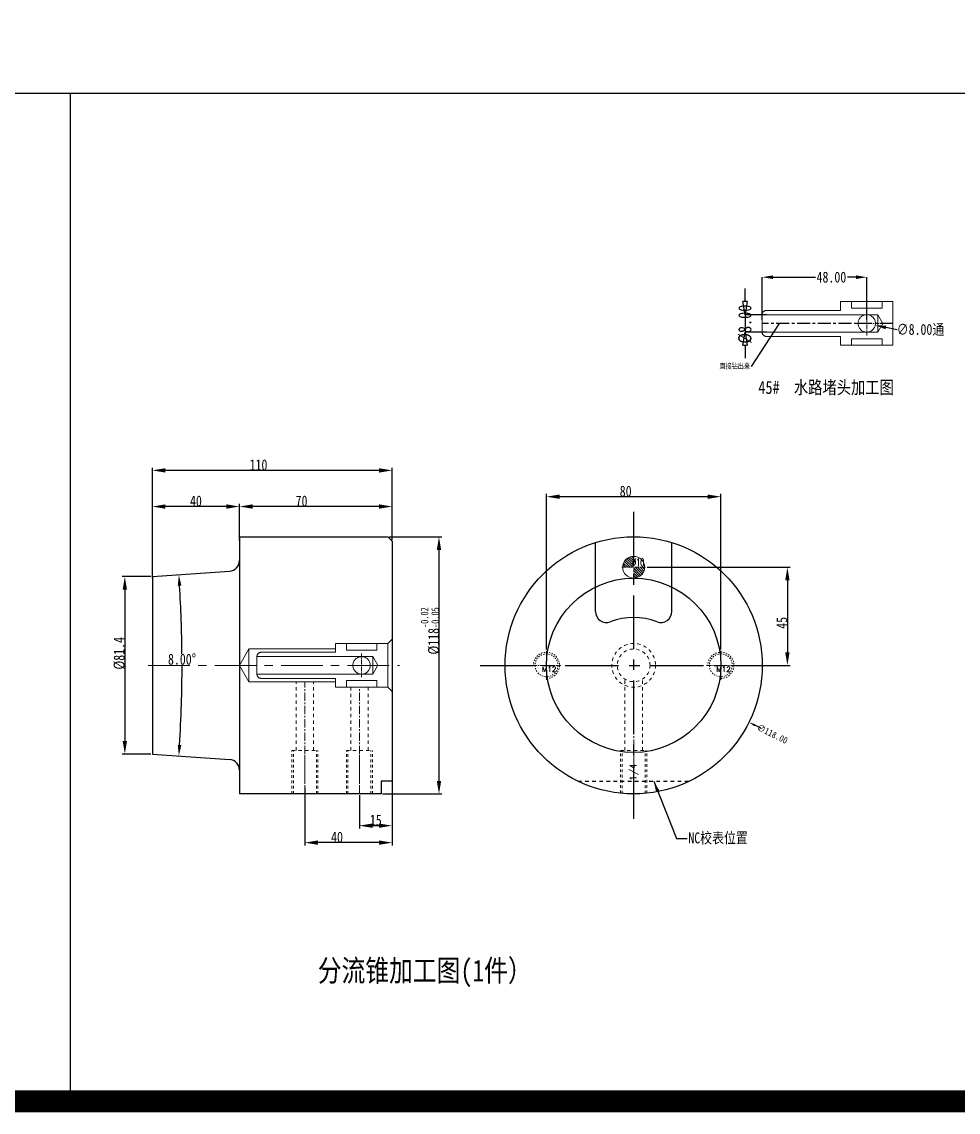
# Model space of a CAD drawing. Header units: millimetres. Extents: x 1803 to 4269, y -6912 to 1836.
# Drawn here: x 3014 to 3443, y 756 to 1257 of the extents above; entities that cross this region are included whole.
import ezdxf
from ezdxf.enums import TextEntityAlignment as Align

# ---------------------------------------------------------------- set-up
doc = ezdxf.new("R2010")
doc.units = ezdxf.units.MM
doc.header["$LTSCALE"] = 16.335
doc.header["$PDMODE"] = 3
doc.header["$PDSIZE"] = 0.3125
for name, pattern in [('CENTER', [0.6, 0.375, -0.075, 0.075, -0.075]), ('HIDDEN', [0.2, 0.1, -0.1]), ('HIDDENX2', [0.75, 0.5, -0.25])]:
    doc.linetypes.add(name, pattern=pattern)
doc.layers.get('0').update_dxf_attribs({"linetype": 'CONTINUOUS'})
doc.layers.get('Defpoints').update_dxf_attribs({"linetype": 'CONTINUOUS'})
for name, color, linetype, lineweight in [('cool', 153, 'HIDDEN', 9), ('epin', 13, 'CONTINUOUS', 9), ('moldbase', 7, 'CONTINUOUS', 20), ('screw', 33, 'CONTINUOUS', 13), ('虚线', 6, 'HIDDENX2', 13)]:
    doc.layers.add(name, color=color, linetype=linetype, lineweight=lineweight)
doc.layers.add('DEFAULT_2', color=8, linetype='HIDDEN')
doc.layers.add('DIM', color=3, linetype='CONTINUOUS')
doc.styles.get("Standard").update_dxf_attribs({"font": 'txt', "width": 0.8})
doc.styles.add('TXT', font='txt.shx', dxfattribs={"bigfont": 'gbcbig.shx'})
doc.styles.add('TXT05', font='txt.shx', dxfattribs={"width": 0.5, "bigfont": 'gbcbig.shx'})
doc.dimstyles.new('ISO-25', dxfattribs={"dimtxt": 8, "dimasz": 6, "dimexe": 1.25, "dimexo": 0.625, "dimgap": 0, "dimtad": 1, "dimdsep": 46, "dimtxsty": 'Standard', "dimcen": 0, "dimclrd": 4, "dimclre": 4, "dimclrt": 6, "dimazin": 0, "dimtfac": 1, "dimtofl": 0, "dimtmove": 0, "dimatfit": 3, "dimfxl": 0, "dimarcsym": 0})
doc.dimstyles.get("Standard").update_dxf_attribs({"dimtxt": 0.15625, "dimasz": 0.1875, "dimexe": 0.125, "dimexo": 0.0625, "dimtad": 0, "dimtih": 1, "dimtoh": 1, "dimdsep": 46, "dimtxsty": 'Standard', "dimcen": 0.09, "dimadec": 0, "dimazin": 0, "dimtp": 0.01, "dimtm": 0.01, "dimtfac": 1, "dimtofl": 0, "dimtmove": 0, "dimatfit": 3, "dimfxl": 0, "dimtolj": 1, "dimarcsym": 0})
doc.dimstyles.new('STANDARD$0', dxfattribs={"dimscale": 2, "dimtxt": 3, "dimasz": 3, "dimexe": 1.25, "dimexo": 0.625, "dimgap": 0.5, "dimtad": 0, "dimdsep": 46, "dimlunit": 6, "dimtxsty": 'Standard', "dimblk": 'CLOSEDBLANK', "dimcen": 0, "dimclrt": 2, "dimazin": 2, "dimtfac": 2, "dimtmove": 1, "dimatfit": 3, "dimfxl": 0, "dimtolj": 1, "dimtzin": 0, "dimarcsym": 0})

# ---------------------------------------------------------------- blocks, each defined once
blk = doc.blocks.new('*D131')
at = {"color": 4, "lineweight": -2}
for p, q in [((3113.75, 1018.47), (3113.75, 1035.46)), ((3177.75, 1034.21), (3119.75, 1034.21)), ((3183.75, 1023.97), (3183.75, 1035.46))]:
    blk.add_line(p, q, dxfattribs=at)
at = {"color": 4}
for points in [[(3119.75, 1035.21), (3119.75, 1033.21), (3113.75, 1034.21)], [(3177.75, 1035.21), (3177.75, 1033.21), (3183.75, 1034.21)]]:
    blk.add_solid(points, dxfattribs=at)
at = {"layer": 'Defpoints', "color": 0}
for p in [(3113.75, 1034.21), (3183.75, 1023.34), (3113.75, 1017.84)]:
    blk.add_point(p, dxfattribs=at)
at = {"color": 6, "lineweight": 0, "insert": (3142.2, 1036.71), "char_height": 5, "attachment_point": 5}
blk.add_mtext('70', dxfattribs=at)
blk = doc.blocks.new('*D132')
at = {"color": 4, "lineweight": -2}
for p, q in [((3073.75, 1001.4), (3073.75, 1052.04)), ((3177.75, 1050.79), (3079.75, 1050.79)), ((3183.75, 1018.97), (3183.75, 1052.04))]:
    blk.add_line(p, q, dxfattribs=at)
at = {"color": 4}
for points in [[(3079.75, 1051.79), (3079.75, 1049.79), (3073.75, 1050.79)], [(3177.75, 1051.79), (3177.75, 1049.79), (3183.75, 1050.79)]]:
    blk.add_solid(points, dxfattribs=at)
at = {"layer": 'Defpoints', "color": 0}
for p in [(3073.75, 1050.79), (3183.75, 1018.34), (3073.75, 1000.78)]:
    blk.add_point(p, dxfattribs=at)
at = {"color": 6, "lineweight": 0, "insert": (3122.44, 1053.29), "char_height": 5, "attachment_point": 5}
blk.add_mtext('110', dxfattribs=at)
blk = doc.blocks.new('*D133')
at = {"color": 4, "lineweight": -2}
for p, q in [((3073.75, 1001.4), (3073.75, 1035.46)), ((3107.75, 1034.21), (3079.75, 1034.21)), ((3113.75, 1018.86), (3113.75, 1035.46))]:
    blk.add_line(p, q, dxfattribs=at)
at = {"color": 4}
for points in [[(3079.75, 1035.21), (3079.75, 1033.21), (3073.75, 1034.21)], [(3107.75, 1035.21), (3107.75, 1033.21), (3113.75, 1034.21)]]:
    blk.add_solid(points, dxfattribs=at)
at = {"layer": 'Defpoints', "color": 0}
for p in [(3073.75, 1034.21), (3113.75, 1018.23), (3073.75, 1000.78)]:
    blk.add_point(p, dxfattribs=at)
at = {"color": 6, "lineweight": 0, "insert": (3093.75, 1036.71), "char_height": 5, "attachment_point": 5}
blk.add_mtext('40', dxfattribs=at)
blk = doc.blocks.new('*D134')
at = {"color": 4, "lineweight": -2}
for p, q in [((3182.37, 1020.34), (3206.5, 1020.34)), ((3205.25, 1014.34), (3205.25, 908.34)), ((3179.37, 902.34), (3206.5, 902.34))]:
    blk.add_line(p, q, dxfattribs=at)
at = {"color": 4}
for points in [[(3204.25, 1014.34), (3206.25, 1014.34), (3205.25, 1020.34)], [(3204.25, 908.34), (3206.25, 908.34), (3205.25, 902.34)]]:
    blk.add_solid(points, dxfattribs=at)
at = {"layer": 'Defpoints', "color": 0}
for p in [(3181.75, 1020.34), (3178.75, 902.34), (3205.25, 902.34)]:
    blk.add_point(p, dxfattribs=at)
at = {"color": 6, "lineweight": 0, "insert": (3201.17, 977.15), "char_height": 5, "attachment_point": 5, "rotation": 90}
blk.add_mtext('%%C118{\\H0.7x;\\S-0.02^ -0.05;}', dxfattribs=at)
blk = doc.blocks.new('*D110')
at = {"color": 4, "lineweight": -2}
for p, q in [((3183.75, 905.68), (3183.75, 886.53)), ((3168.75, 901.72), (3168.75, 886.53)), ((3174.75, 887.78), (3177.75, 887.78))]:
    blk.add_line(p, q, dxfattribs=at)
at = {"color": 4}
for points in [[(3174.75, 888.78), (3174.75, 886.78), (3168.75, 887.78)], [(3177.75, 888.78), (3177.75, 886.78), (3183.75, 887.78)]]:
    blk.add_solid(points, dxfattribs=at)
at = {"layer": 'Defpoints', "color": 0}
for p in [(3183.75, 906.31), (3168.75, 902.34), (3183.75, 887.78)]:
    blk.add_point(p, dxfattribs=at)
at = {"color": 6, "lineweight": 0, "insert": (3176.25, 890.28), "char_height": 5, "attachment_point": 5}
blk.add_mtext('15', dxfattribs=at)
blk = doc.blocks.new('*D111')
at = {"color": 4, "lineweight": -2}
for p, q in [((3183.75, 908.04), (3183.75, 878.74)), ((3143.75, 905.22), (3143.75, 878.74)), ((3177.75, 879.99), (3149.75, 879.99))]:
    blk.add_line(p, q, dxfattribs=at)
at = {"color": 4}
for points in [[(3149.75, 880.99), (3149.75, 878.99), (3143.75, 879.99)], [(3177.75, 880.99), (3177.75, 878.99), (3183.75, 879.99)]]:
    blk.add_solid(points, dxfattribs=at)
at = {"layer": 'Defpoints', "color": 0}
for p in [(3143.75, 905.85), (3183.75, 908.66), (3143.75, 879.99)]:
    blk.add_point(p, dxfattribs=at)
at = {"color": 6, "lineweight": 0, "insert": (3158.47, 882.49), "char_height": 5, "attachment_point": 5}
blk.add_mtext('40', dxfattribs=at)
blk = doc.blocks.new('*D112')
at = {"color": 4, "lineweight": -2}
for p, q in [((3300.69, 1006.34), (3366.34, 1006.34)), ((3365.09, 1000.34), (3365.09, 967.34)), ((3343.98, 961.34), (3366.34, 961.34))]:
    blk.add_line(p, q, dxfattribs=at)
at = {"color": 4}
for points in [[(3364.09, 1000.34), (3366.09, 1000.34), (3365.09, 1006.34)], [(3364.09, 967.34), (3366.09, 967.34), (3365.09, 961.34)]]:
    blk.add_solid(points, dxfattribs=at)
at = {"layer": 'Defpoints', "color": 0}
for p in [(3300.06, 1006.34), (3343.35, 961.34), (3365.09, 961.34)]:
    blk.add_point(p, dxfattribs=at)
at = {"color": 6, "lineweight": 0, "insert": (3362.59, 980.83), "char_height": 5, "attachment_point": 5, "rotation": 90}
blk.add_mtext('45', dxfattribs=at)
blk = doc.blocks.new('*D113')
at = {"color": 4, "lineweight": -2}
for p, q in [((3254.56, 968.57), (3254.56, 1039.97)), ((3328.56, 1038.72), (3260.56, 1038.72)), ((3334.56, 968.57), (3334.56, 1039.97))]:
    blk.add_line(p, q, dxfattribs=at)
at = {"color": 4}
for points in [[(3260.56, 1039.72), (3260.56, 1037.72), (3254.56, 1038.72)], [(3328.56, 1039.72), (3328.56, 1037.72), (3334.56, 1038.72)]]:
    blk.add_solid(points, dxfattribs=at)
at = {"layer": 'Defpoints', "color": 0}
for p in [(3254.56, 1038.72), (3254.56, 967.94), (3334.56, 967.94)]:
    blk.add_point(p, dxfattribs=at)
at = {"color": 6, "lineweight": 0, "insert": (3290.89, 1041.22), "char_height": 5, "attachment_point": 5}
blk.add_mtext('80', dxfattribs=at)
blk = doc.blocks.new('*D135')
at = {"color": 4, "lineweight": -2}
for p, q in [((3073.12, 1002.04), (3059.87, 1002.04)), ((3061.12, 996.04), (3061.12, 926.64)), ((3073.12, 920.64), (3059.87, 920.64))]:
    blk.add_line(p, q, dxfattribs=at)
at = {"color": 4}
for points in [[(3060.12, 996.04), (3062.12, 996.04), (3061.12, 1002.04)], [(3060.12, 926.64), (3062.12, 926.64), (3061.12, 920.64)]]:
    blk.add_solid(points, dxfattribs=at)
at = {"layer": 'Defpoints', "color": 0}
for p in [(3073.75, 1002.04), (3061.12, 920.64), (3073.75, 920.64)]:
    blk.add_point(p, dxfattribs=at)
at = {"color": 6, "lineweight": 0, "insert": (3058.62, 966.86), "char_height": 5, "attachment_point": 5, "rotation": 90}
blk.add_mtext('%%c81.4', dxfattribs=at)
blk = doc.blocks.new('*D136')
at = {"color": 4, "lineweight": -2}
for start, end in [(0.50798, 3.51904), (356.48096, 0.02702)]:
    blk.add_arc((2491.72, 961.34), 595.65, start, end, dxfattribs=at)
at = {"color": 4}
for points in [[(3085.41, 997.85), (3087.07, 997.96), (3085.91, 1002.89)], [(3087.07, 924.73), (3085.41, 924.84), (3085.91, 919.79)]]:
    blk.add_solid(points, dxfattribs=at)
at = {"layer": 'Defpoints', "color": 0}
for p in [(3073.75, 1002.04), (3109.09, 1004.51), (3087.2, 947.48), (3073.75, 920.64), (3109.09, 918.17)]:
    blk.add_point(p, dxfattribs=at)
at = {"color": 6, "insert": (3087.36, 964.12), "char_height": 5, "attachment_point": 5}
blk.add_mtext('\\A1;8.00°', dxfattribs=at)
blk = doc.blocks.new('screw_m12_g')
at = {"layer": 'screw', "color": 1, "linetype": 'CENTER', "ltscale": 0.373186}
for p, q in [((0, -6.6), (0, 6.6)), ((-6.6, 0), (6.6, 0))]:
    blk.add_line(p, q, dxfattribs=at)
at = {"layer": 'screw', "color": 33, "linetype": 'HIDDEN', "ltscale": 0.373186}
blk.add_circle((0, 0), 5.25, dxfattribs=at)
at = {"layer": 'screw', "color": 92, "linetype": 'HIDDEN', "ltscale": 0.373186}
blk.add_arc((0, 0), 6, 270, 180, dxfattribs=at)
at = {"layer": 'screw', "color": 6, "style": 'TXT'}
blk.add_text('M12', height=2.4, dxfattribs=at).set_placement((-2.04, -3))
blk = doc.blocks.new('epin_ejp_10')
at = {"layer": 'epin'}
h = blk.add_hatch(dxfattribs=at)
h.set_pattern_fill('_ANSI31', color=123, scale=0.25, angle=90, style=0)
h.set_pattern_definition([(135, (127.9125, 1355.0167), (-0.561266, -0.561266), [])])
h.paths.add_polyline_path([(0, 5, 0.414214), (-5, 0), (0, 0)])
h.paths.add_polyline_path([(5, 0), (0, 0), (0, -5, 0.414214)])
at = {"layer": 'epin', "color": 1, "linetype": 'CENTER', "ltscale": 0.310989}
for p, q in [((0, -5.5), (0, 5.5)), ((-5.5, 0), (5.5, 0))]:
    blk.add_line(p, q, dxfattribs=at)
at = {"layer": 'epin'}
blk.add_circle((0, 0), 5, dxfattribs=at)
at = {"layer": 'epin', "color": 6, "style": 'TXT05', "width": 0.5}
blk.add_text('%%c10', height=3.5, dxfattribs=at).set_placement((2.1, 2.25), align=Align.MIDDLE)
blk = doc.blocks.new('*D142')
at = {"color": 3, "linetype": 'Continuous', "lineweight": -2}
blk.add_line((3352.83, 932.53), (3350.14, 933.86), dxfattribs=at)
at = {"color": 3}
blk.add_solid([(3350.36, 934.31), (3349.92, 933.42), (3347.45, 935.19)], dxfattribs=at)
at = {"layer": 'Defpoints', "color": 0}
for p in [(3241.67, 987.49), (3347.45, 935.19)]:
    blk.add_point(p, dxfattribs=at)
at = {"color": 6, "insert": (3358.21, 929.88), "char_height": 3, "attachment_point": 5, "rotation": 333.6915}
blk.add_mtext('\\A1;∅118.00', dxfattribs=at)
blk = doc.blocks.new('*D143')
at = {"color": 4, "lineweight": -2}
blk.add_line((3415.42, 1115.27), (3410.3, 1116.36), dxfattribs=at)
at = {"color": 4}
blk.add_solid([(3410.47, 1117.17), (3410.13, 1115.54), (3405.41, 1117.4)], dxfattribs=at)
at = {"layer": 'Defpoints', "color": 0}
for p in [(3397.58, 1119.05), (3405.41, 1117.4)]:
    blk.add_point(p, dxfattribs=at)
at = {"color": 6, "insert": (3426.15, 1115.27), "char_height": 5, "attachment_point": 5}
blk.add_mtext('\\A1;∅8.00{\\fSimSun|b0|i0|c134|p2;通}', dxfattribs=at)
blk = doc.blocks.new('*D144')
at = {"color": 4, "lineweight": -2}
for p, q in [((3353.5, 1119.94), (3353.5, 1139.45)), ((3358.5, 1139.45), (3377.94, 1139.45)), ((3396.5, 1139.45), (3392.61, 1139.45)), ((3401.5, 1119.94), (3401.5, 1139.45))]:
    blk.add_line(p, q, dxfattribs=at)
at = {"color": 4}
for points in [[(3358.5, 1140.29), (3358.5, 1138.62), (3353.5, 1139.45)], [(3396.5, 1140.29), (3396.5, 1138.62), (3401.5, 1139.45)]]:
    blk.add_solid(points, dxfattribs=at)
at = {"layer": 'Defpoints', "color": 0}
for p in [(3353.5, 1139.45), (3353.5, 1119.94), (3401.5, 1119.94)]:
    blk.add_point(p, dxfattribs=at)
at = {"color": 6, "insert": (3385.28, 1139.45), "char_height": 5, "attachment_point": 5}
blk.add_mtext('\\A1;48.00', dxfattribs=at)
blk = doc.blocks.new('_ClosedBlank')
at = {"color": 0, "linetype": 'ByBlock', "lineweight": -2}
for p, q in [((-1, 0.167), (0, 0)), ((-1, 0.167), (-1, -0.167)), ((0, 0), (-1, -0.167))]:
    blk.add_line(p, q, dxfattribs=at)
blk = doc.blocks.new('*D117')
at = {"color": 6, "lineweight": -2}
for p, q in [((3345.68, 1128.22), (3345.68, 1134.22)), ((3355.46, 1122.22), (3345.68, 1122.22)), ((3345.68, 1122.22), (3345.68, 1114.22)), ((3355.46, 1114.22), (3345.68, 1114.22)), ((3345.68, 1108.22), (3345.68, 1102.22))]:
    blk.add_line(p, q, dxfattribs=at)
at = {"layer": 'Defpoints', "color": 0}
for p in [(3355.46, 1122.22), (3345.68, 1114.22), (3355.46, 1114.22)]:
    blk.add_point(p, dxfattribs=at)
at = {"color": 6, "lineweight": -2, "xscale": 6, "yscale": 6, "zscale": 6}
for p, rotation in [((3345.68, 1122.22), 270), ((3345.68, 1114.22), 90)]:
    blk.add_blockref('_ClosedBlank', p, dxfattribs=dict(at, rotation=rotation))
at = {"color": 4, "insert": (3345.68, 1117.91), "char_height": 6, "attachment_point": 5, "rotation": 90}
blk.add_mtext('\\A1;%%c8.00', dxfattribs=at)

msp = doc.modelspace()

# ---------------------------------------------------------------- linework, layer by layer
for p, q in [((2505.103, 1223.881), (3473.761, 1223.881)), ((3036.101, 1223.881), (3036.101, 761.303)), ((3113.745, 1020.343), (3113.745, 902.343)), ((3113.745, 1020.343), (3181.745, 1020.343)), ((3181.745, 1020.343), (3183.745, 1018.343)), ((3183.745, 1018.343), (3183.745, 908.036)), ((3073.745, 1002.042), (3109.094, 1004.514)), ((3073.745, 1002.042), (3073.745, 920.644)), ((3073.745, 920.644), (3109.094, 918.172)), ((3183.745, 908.151), (3178.745, 908.151)), ((3178.745, 908.151), (3178.745, 902.343)), ((3178.745, 902.343), (3113.745, 902.343))]:
    msp.add_line(p, q)
at = {"color": 1, "linetype": 'CENTER', "ltscale": 0.970285}
msp.add_line((3413.495, 1118.225), (3353.495, 1118.225), dxfattribs=at)
at = {"color": 1, "linetype": 'CENTER', "ltscale": 3.980655}
for p, q in [((3294.562, 890.943), (3294.562, 1031.743)), ((3224.162, 961.343), (3364.962, 961.343))]:
    msp.add_line(p, q, dxfattribs=at)
at = {"color": 3, "linetype": 'Continuous'}
for p, q in [((3277.062, 986.035), (3277.062, 1017.688)), ((3312.062, 986.035), (3312.062, 1017.688))]:
    msp.add_line(p, q, dxfattribs=at)
at = {"const_width": 10}
msp.add_lwpolyline([(3473.761, 761.303), (2505.103, 761.303), (2505.103, 1577.762), (3473.761, 1577.762)], close=True, dxfattribs=at)
for radius in [59, 40]:
    msp.add_circle((3294.562, 961.343), radius)
for centre, start, end in [((3108.745, 1009.502), 274, 360), ((3108.745, 913.184), 0, 86)]:
    msp.add_arc(centre, 5, start, end)
at = {"color": 3, "linetype": 'Continuous'}
for centre, radius, start, end in [((3282.062, 986.035), 5, 180, 290.92483), ((3307.062, 986.035), 5, 249.07517, 0), ((3294.562, 953.343), 30, 69.07517, 110.92483)]:
    msp.add_arc(centre, radius, start, end, dxfattribs=at)
at = {"layer": 'cool', "ltscale": 0.932966}
for p, q in [((3139.745, 922.343), (3139.745, 953.843)), ((3147.745, 922.343), (3147.745, 953.843)), ((3164.745, 922.343), (3164.745, 951.343)), ((3172.745, 922.343), (3172.745, 951.343)), ((3290.562, 922.343), (3290.562, 954.999)), ((3298.562, 922.343), (3298.562, 954.999)), ((3137.745, 922.343), (3149.745, 922.343)), ((3162.745, 922.343), (3174.745, 922.343)), ((3288.562, 922.343), (3300.562, 922.343))]:
    msp.add_line(p, q, dxfattribs=at)
at = {"layer": 'cool', "color": 1, "linetype": 'CENTER', "ltscale": 0.621977}
for p, q in [((3143.745, 902.343), (3143.745, 953.843)), ((3168.745, 902.343), (3168.745, 951.343)), ((3294.562, 917.343), (3294.562, 953.343))]:
    msp.add_line(p, q, dxfattribs=at)
at = {"layer": 'cool', "ltscale": 0.932966}
for radius in [10, 7.5]:
    msp.add_circle((3294.562, 961.343), radius, dxfattribs=at)
at = {"layer": 'DEFAULT_2', "color": 8, "linetype": 'HIDDEN'}
msp.add_line((3269.035, 908.151), (3320.089, 908.151), dxfattribs=at)
at = {"layer": 'moldbase', "color": 1, "linetype": 'CENTER', "ltscale": 3.109887}
msp.add_line((3071.886, 961.343), (3187.082, 961.343), dxfattribs=at)
at = {"layer": 'screw', "color": 92, "linetype": 'HIDDEN', "ltscale": 0.746373}
for p, q in [((3137.745, 902.343), (3137.745, 922.343)), ((3149.745, 902.343), (3149.745, 922.343)), ((3162.745, 902.343), (3162.745, 922.343)), ((3174.745, 902.343), (3174.745, 922.343)), ((3288.562, 902.649), (3288.562, 922.343)), ((3300.562, 902.649), (3300.562, 922.343))]:
    msp.add_line(p, q, dxfattribs=at)
at = {"layer": 'screw', "linetype": 'HIDDEN', "ltscale": 0.746373}
for p, q in [((3138.495, 902.343), (3138.495, 922.343)), ((3148.995, 902.343), (3148.995, 922.343)), ((3163.495, 902.343), (3163.495, 922.343)), ((3173.995, 902.343), (3173.995, 922.343)), ((3289.312, 902.577), (3289.312, 922.343)), ((3299.812, 902.577), (3299.812, 922.343))]:
    msp.add_line(p, q, dxfattribs=at)
at = {"layer": 'screw', "color": 1, "linetype": 'CENTER', "ltscale": 0.466483}
for p, q in [((3143.745, 902.343), (3143.745, 922.343)), ((3168.745, 902.343), (3168.745, 922.343)), ((3294.562, 902.343), (3294.562, 922.343))]:
    msp.add_line(p, q, dxfattribs=at)
at = {"layer": '虚线', "ltscale": 10}
for p, q in [((3389.495, 1128.225), (3389.495, 1124.225)), ((3413.495, 1128.225), (3389.495, 1128.225)), ((3394.495, 1128.225), (3394.495, 1125.225)), ((3408.495, 1128.225), (3408.495, 1125.225)), ((3413.495, 1128.225), (3413.495, 1108.225)), ((3348.495, 1122.225), (3406.62, 1122.225)), ((3353.495, 1114.225), (3353.495, 1122.225)), ((3389.495, 1124.225), (3355.495, 1124.225)), ((3408.495, 1125.225), (3394.495, 1125.225)), ((3406.618, 1122.225), (3406.599, 1114.229)), ((3408.917, 1118.243), (3406.618, 1122.225)), ((3408.917, 1118.243), (3406.597, 1114.225)), ((3348.495, 1114.225), (3406.597, 1114.225)), ((3389.495, 1112.225), (3355.495, 1112.225)), ((3389.495, 1108.225), (3389.495, 1112.225)), ((3394.495, 1108.225), (3394.495, 1111.225)), ((3408.495, 1111.225), (3394.495, 1111.225)), ((3408.495, 1108.225), (3408.495, 1111.225)), ((3413.495, 1108.225), (3389.495, 1108.225)), ((3157.745, 971.343), (3157.745, 967.343)), ((3181.745, 971.343), (3157.745, 971.343)), ((3162.745, 971.343), (3162.745, 968.343)), ((3176.745, 971.343), (3176.745, 968.343)), ((3181.745, 971.343), (3183.745, 973.343)), ((3181.745, 971.343), (3181.745, 951.343)), ((3113.745, 961.343), (3118.075, 968.843)), ((3157.745, 968.843), (3118.075, 968.843)), ((3118.075, 968.843), (3118.075, 953.843)), ((3157.745, 967.343), (3123.743, 967.343)), ((3176.745, 968.343), (3162.745, 968.343)), ((3113.745, 961.343), (3118.075, 953.843)), ((3121.745, 965.343), (3174.87, 965.343)), ((3121.745, 957.343), (3121.745, 965.343)), ((3177.167, 961.361), (3174.847, 957.343)), ((3174.867, 965.343), (3174.849, 957.347)), ((3177.167, 961.361), (3174.867, 965.343)), ((3121.745, 957.343), (3174.847, 957.343)), ((3157.745, 953.843), (3118.075, 953.843)), ((3157.745, 955.343), (3123.745, 955.343)), ((3157.745, 951.343), (3157.745, 955.343)), ((3181.745, 951.343), (3157.745, 951.343)), ((3162.745, 951.343), (3162.745, 954.343)), ((3176.745, 954.343), (3162.745, 954.343)), ((3176.745, 951.343), (3176.745, 954.343)), ((3181.745, 951.343), (3183.745, 949.343))]:
    msp.add_line(p, q, dxfattribs=at)
at = {"layer": '虚线', "color": 1, "linetype": 'CENTER', "ltscale": 0.310989}
for p, q in [((3401.495, 1112.725), (3401.495, 1123.725)), ((3395.995, 1118.225), (3406.995, 1118.225)), ((3169.745, 955.843), (3169.745, 966.843)), ((3164.245, 961.343), (3175.245, 961.343))]:
    msp.add_line(p, q, dxfattribs=at)
at = {"layer": '虚线', "ltscale": 10}
for centre in [(3401.495, 1118.225), (3169.745, 961.343)]:
    msp.add_circle(centre, 4, dxfattribs=at)
for centre, start, end in [((3355.495, 1122.225), 90, 180), ((3355.495, 1114.225), 180, 270), ((3123.745, 965.343), 90, 180), ((3123.745, 957.343), 180, 270)]:
    msp.add_arc(centre, 2, start, end, dxfattribs=at)

# ---------------------------------------------------------------- block references
at = {"layer": 'epin'}
msp.add_blockref('epin_ejp_10', (3294.562, 1006.343), dxfattribs=at)
at = {"layer": 'screw'}
for p in [(3254.562, 961.343), (3334.562, 961.343)]:
    msp.add_blockref('screw_m12_g', p, dxfattribs=at)

# ---------------------------------------------------------------- texts
at = {"attachment_point": 1}
for s, insert, char_height, width in [('{\\fSimSun|b0|i0|c134|p2;45#  水路堵头加工图}', (3351.743, 1091.886), 6, 71.53055), ('{\\fSimSun|b0|i0|c134|p2; 分流锥加工图(1件）}', (3144.181, 826.296), 10, 137.03382)]:
    msp.add_mtext(s, dxfattribs=dict(at, insert=insert, char_height=char_height, width=width))
at = {"layer": 'DIM'}
for s, insert, char_height, attachment_point in [('\\A1;{\\fSimSun|b0|i0|c134|p2;直接钻出来}', (3347.953, 1098.544), 2.5, 6), ('\\A1;NC{\\fSimSun|b0|i0|c134|p2;校表位置}', (3319.634, 881.892), 5, 4)]:
    msp.add_mtext(s, dxfattribs=dict(at, insert=insert, char_height=char_height, attachment_point=attachment_point))
at = {"layer": 'screw', "color": 222, "linetype": 'HIDDEN', "ltscale": 0.746373, "style": 'TXT'}
msp.add_text('1/4', height=3, rotation=90, dxfattribs=at).set_placement((3294.562, 912.343), align=Align.MIDDLE)

# ---------------------------------------------------------------- dimensions: what is measured, and where the dimension line sits
dim = msp.add_linear_dim(base=(3353.495, 1139.454), p1=(3401.495, 1119.943), p2=(3353.495, 1119.943), dimstyle='STANDARD$0', override={"dimscale": 1, "dimtxt": 5, "dimasz": 5, "dimexe": 0, "dimexo": 0, "dimgap": 0, "dimtih": 1, "dimtoh": 1, "dimzin": 0, "dimlunit": 2, "dimclrd": 4, "dimclre": 4, "dimclrt": 6, "dimazin": 0, "dimtp": 0.01, "dimtm": 0.01, "dimtfac": 1, "dimtofl": 0, "dimtmove": 0, "dimfxl": 1.25})
dim.commit()
dim.dimension.update_dxf_attribs({"geometry": '*D144', "text_midpoint": (3385.277, 1139.454), "dimtype": 160})
dim = msp.add_linear_dim(base=(3345.679, 1114.225), p1=(3355.458, 1122.225), p2=(3355.458, 1114.225), angle=90, text='%%c<>', dimstyle='STANDARD$0', override={"dimtxt": 3, "dimexe": 0, "dimexo": 0, "dimgap": 0, "dimzin": 0, "dimclrd": 6, "dimclre": 6, "dimclrt": 4})
dim.commit()
dim.dimension.update_dxf_attribs({"geometry": '*D117', "text_midpoint": (3345.679, 1117.91), "dimtype": 160})
dim = msp.add_diameter_dim_2p(p1=(3397.582, 1119.055), p2=(3405.408, 1117.395), text='<>{\\fSimSun|b0|i0|c134|p2;通}', dimstyle='Standard', override={"dimtxt": 5, "dimasz": 5, "dimexe": 0, "dimexo": 0, "dimgap": 0, "dimzin": 0, "dimcen": 0, "dimclrd": 4, "dimclre": 4, "dimclrt": 6, "dimadec": 2, "dimfxl": 1.25, "dimtzin": 0})
dim.commit()
dim.dimension.update_dxf_attribs({"geometry": '*D143', "text_midpoint": (3415.419, 1115.272), "dimtype": 163})
at = {"color": 6, "lineweight": 0}
for base, p1, p2, picture, middle in [((3073.745, 1050.79), (3183.745, 1018.343), (3073.745, 1000.777), '*D132', (3122.436, 1050.79)), ((3113.745, 1034.211), (3183.745, 1023.343), (3113.745, 1017.843), '*D131', (3142.199, 1034.211)), ((3143.745, 879.99), (3183.745, 908.661), (3143.745, 905.847), '*D111', (3158.473, 879.99)), ((3183.745, 887.782), (3168.745, 902.343), (3183.745, 906.306), '*D110', (3176.245, 887.782))]:
    dim = msp.add_linear_dim(base=base, p1=p1, p2=p2, dimstyle='ISO-25', override={"dimtxt": 5}, dxfattribs=at)
    dim.commit()
    dim.dimension.update_dxf_attribs({"geometry": picture, "text_midpoint": middle, "dimtype": 160})
at = {"lineweight": 0}
dim = msp.add_linear_dim(base=(3254.562, 1038.723), p1=(3334.562, 967.943), p2=(3254.562, 967.943), dimstyle='ISO-25', override={"dimtxt": 5}, dxfattribs=at)
dim.commit()
dim.dimension.update_dxf_attribs({"geometry": '*D113', "text_midpoint": (3290.894, 1038.723), "dimtype": 160})
at = {"color": 6, "lineweight": 0}
dim = msp.add_linear_dim(base=(3073.745, 1034.211), p1=(3113.745, 1018.234), p2=(3073.745, 1000.777), dimstyle='ISO-25', override={"dimtxt": 5}, dxfattribs=at)
dim.commit()
dim.dimension.update_dxf_attribs({"geometry": '*D133', "text_midpoint": (3093.745, 1036.711)})
for base, p1, p2, text, picture, middle in [((3205.251, 902.343), (3181.745, 1020.343), (3178.745, 902.343), '%%C<>{\\H0.7x;\\S-0.02^ -0.05;}', '*D134', (3205.251, 977.153)), ((3061.123, 920.644), (3073.745, 1002.042), (3073.745, 920.644), '%%c<>', '*D135', (3061.123, 966.857))]:
    dim = msp.add_linear_dim(base=base, p1=p1, p2=p2, angle=90, text=text, dimstyle='ISO-25', override={"dimtxt": 5}, dxfattribs=at)
    dim.commit()
    dim.dimension.update_dxf_attribs({"geometry": picture, "text_midpoint": middle, "dimtype": 160})
at = {"lineweight": 0}
dim = msp.add_linear_dim(base=(3365.09, 961.343), p1=(3300.062, 1006.343), p2=(3343.353, 961.343), angle=90, dimstyle='ISO-25', override={"dimtxt": 5}, dxfattribs=at)
dim.commit()
dim.dimension.update_dxf_attribs({"geometry": '*D112', "text_midpoint": (3365.09, 980.828), "dimtype": 160})
dim = msp.add_angular_dim_2l(base=(3087.204, 947.483), line1=((3073.745, 920.644), (3109.094, 918.172)), line2=((3073.745, 1002.042), (3109.094, 1004.514)), dimstyle='Standard', override={"dimtxt": 5, "dimasz": 5, "dimexe": 0, "dimexo": 0, "dimgap": 0, "dimtad": 0, "dimzin": 0, "dimcen": 0, "dimclrd": 4, "dimclre": 4, "dimclrt": 6, "dimadec": 2, "dimtol": 0, "dimfxl": 1.25, "dimtzin": 0})
dim.commit()
dim.dimension.update_dxf_attribs({"geometry": '*D136', "text_midpoint": (3087.359, 964.124), "dimtype": 162})
dim = msp.add_diameter_dim_2p(p1=(3241.674, 987.492), p2=(3347.451, 935.194), dimstyle='Standard', override={"dimtxt": 3, "dimasz": 3, "dimexe": 0, "dimexo": 0, "dimgap": 0, "dimtih": 0, "dimtoh": 0, "dimzin": 0, "dimcen": 0, "dimclrd": 3, "dimclre": 3, "dimclrt": 6, "dimadec": 2, "dimtp": 0, "dimtm": 0, "dimfxl": 1.25, "dimtzin": 0, "dimarcsym": 1})
dim.commit()
dim.dimension.update_dxf_attribs({"geometry": '*D142', "text_midpoint": (3358.208, 929.876)})

# ---------------------------------------------------------------- leaders
at = {"layer": 'DIM'}
msp.add_leader([(3361.251, 1118.225), (3348.453, 1098.544)], dimstyle='Standard', override={"dimtxt": 2.5, "dimasz": 2, "dimexe": 0, "dimexo": 0, "dimgap": 0.49975, "dimtad": 0, "dimzin": 0, "dimcen": 2.673, "dimadec": 2, "dimtol": 0, "dimtzin": 0}, dxfattribs=at)
at = {"layer": 'DIM', "annotation_type": 0, "has_hookline": 1, "hookline_direction": 0, "text_width": 30.467}
msp.add_leader([(3303.79, 908.151), (3314.135, 881.892), (3319.135, 881.892)], dimstyle='Standard', override={"dimtxt": 2.5, "dimasz": 5, "dimexe": 0, "dimexo": 0, "dimgap": 0.49975, "dimtad": 0, "dimzin": 0, "dimcen": 0, "dimadec": 2, "dimtol": 0, "dimtzin": 0}, dxfattribs=at)

doc.saveas('drawing.dxf')
